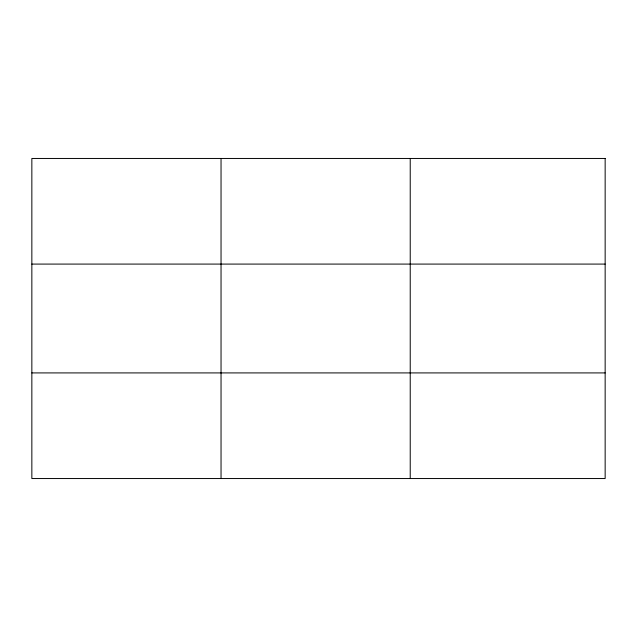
<?xml version="1.0" encoding="UTF-8"?>
<svg xmlns="http://www.w3.org/2000/svg" width="637" height="637" viewBox="0 0 637 637"><rect width="100%" height="100%" fill="white"/><g stroke="black" fill="none" stroke-linecap="round" stroke-linejoin="round"><path stroke-width="0.96" d="M221.039 158.462L221.039 478.538M410.228 158.462L410.228 478.538M31.85 264.084L605.15 264.084M31.85 372.916L605.15 372.916M605.15 158.462L605.15 478.538L31.85 478.538L31.85 158.462L605.15 158.462"/></g></svg>
